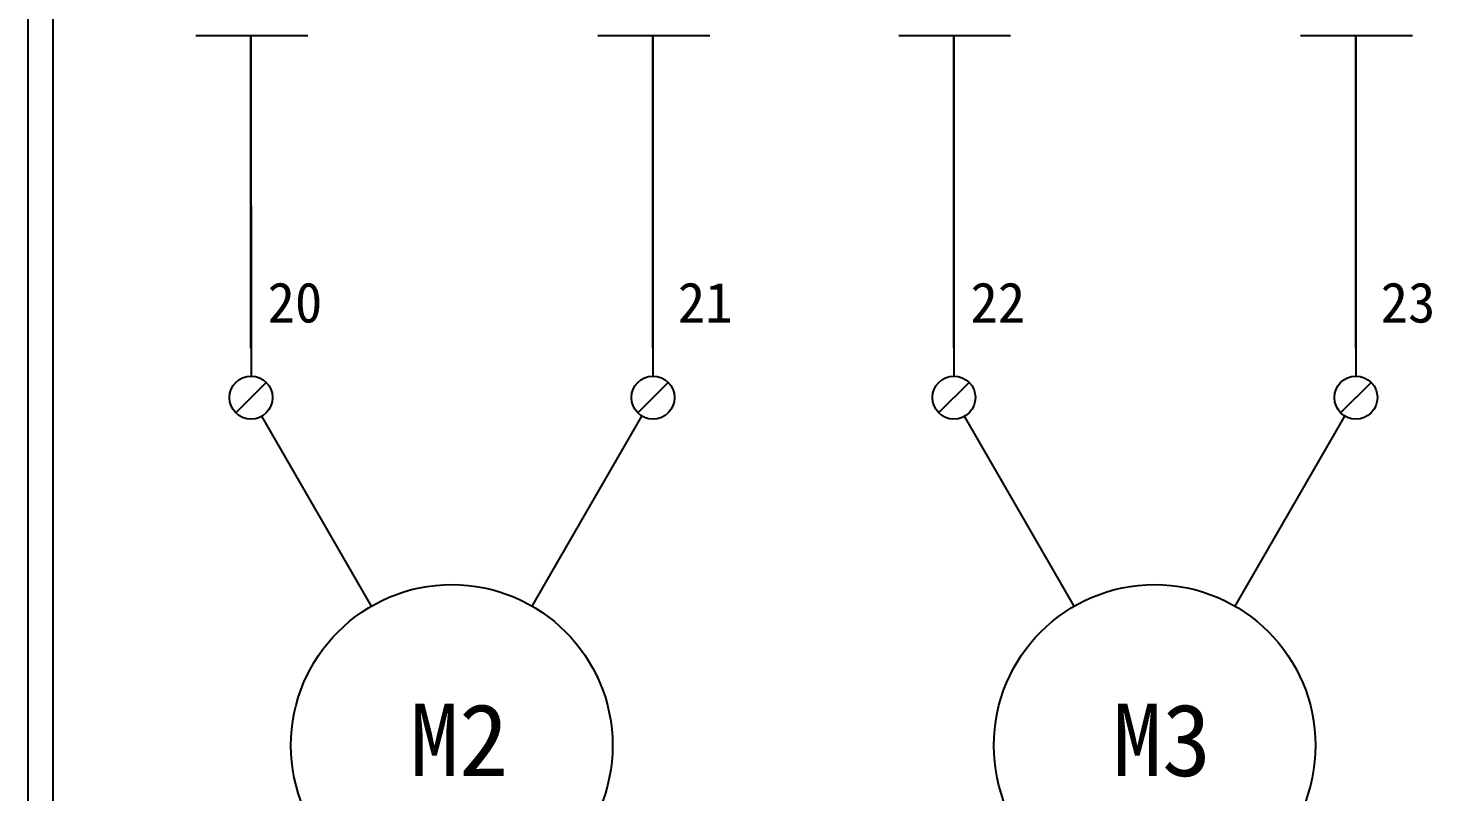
# Model space of a CAD drawing. Extents: x 10 to 297, y 3 to 207.
# Drawn here: x 10 to 79.8, y 37.8 to 75.7 of the extents above; entities that cross this region are included whole.
import ezdxf

# ---------------------------------------------------------------- set-up
doc = ezdxf.new("R2010")
doc.units = 0
doc.layers.get('0').update_dxf_attribs({"linetype": 'CONTINUOUS'})
doc.layers.add('圖框層', color=7, linetype='CONTINUOUS')
doc.layers.add('標尺寸層', color=3, linetype='CONTINUOUS')
doc.styles.add('STSL', font='kaiu.ttf')

msp = doc.modelspace()

# ---------------------------------------------------------------- linework, layer by layer
for p, q in [((21.074, 75.361), (21.074, 59.824)), ((21.086, 75.361), (21.092, 58.431)), ((41.074, 75.361), (41.074, 59.824)), ((41.086, 75.361), (41.092, 58.431)), ((56.045, 75.361), (56.045, 59.824)), ((56.056, 75.361), (56.063, 58.431)), ((76.045, 75.361), (76.045, 59.824)), ((76.056, 75.361), (76.063, 58.431)), ((21.85, 58.118), (20.335, 56.603)), ((41.85, 58.118), (40.335, 56.603)), ((56.82, 58.118), (55.305, 56.603)), ((76.82, 58.118), (75.305, 56.603)), ((27.081, 46.988), (21.628, 56.433)), ((35.081, 46.988), (40.54, 56.443)), ((62.051, 46.988), (56.598, 56.433)), ((70.051, 46.988), (75.51, 56.443))]:
    msp.add_line(p, q)
for centre, radius in [((21.092, 57.36), 1.071), ((41.092, 57.36), 1.071), ((56.063, 57.36), 1.071), ((76.063, 57.36), 1.071), ((31.081, 40.06), 8), ((66.051, 40.06), 8)]:
    msp.add_circle(centre, radius)
at = {"layer": '圖框層', "color": 7}
for p, q in [((10, 3), (10, 206.969)), ((11.25, 4.25), (11.25, 205.719))]:
    msp.add_line(p, q, dxfattribs=at)
at = {"layer": '標尺寸層', "color": 7}
for p, q in [((18.346, 75.361), (23.914, 75.361)), ((21.074, 75.361), (21.074, 59.824)), ((38.346, 75.361), (43.914, 75.361)), ((53.316, 75.361), (58.884, 75.361)), ((56.045, 75.361), (56.045, 59.824)), ((73.316, 75.361), (78.884, 75.361))]:
    msp.add_line(p, q, dxfattribs=at)

# ---------------------------------------------------------------- texts
at = {"layer": '圖框層', "color": 4, "style": 'STSL'}
for s, height, p in [('20', 2, (21.918, 61.09)), ('21', 2, (42.327, 61.09)), ('22', 2, (56.889, 61.09)), ('23', 2, (77.297, 61.09)), ('M2', 3.6, (28.996, 38.536)), ('M3', 3.6, (63.967, 38.536))]:
    msp.add_text(s, height=height, dxfattribs=at).set_placement(p)

doc.saveas('drawing.dxf')
